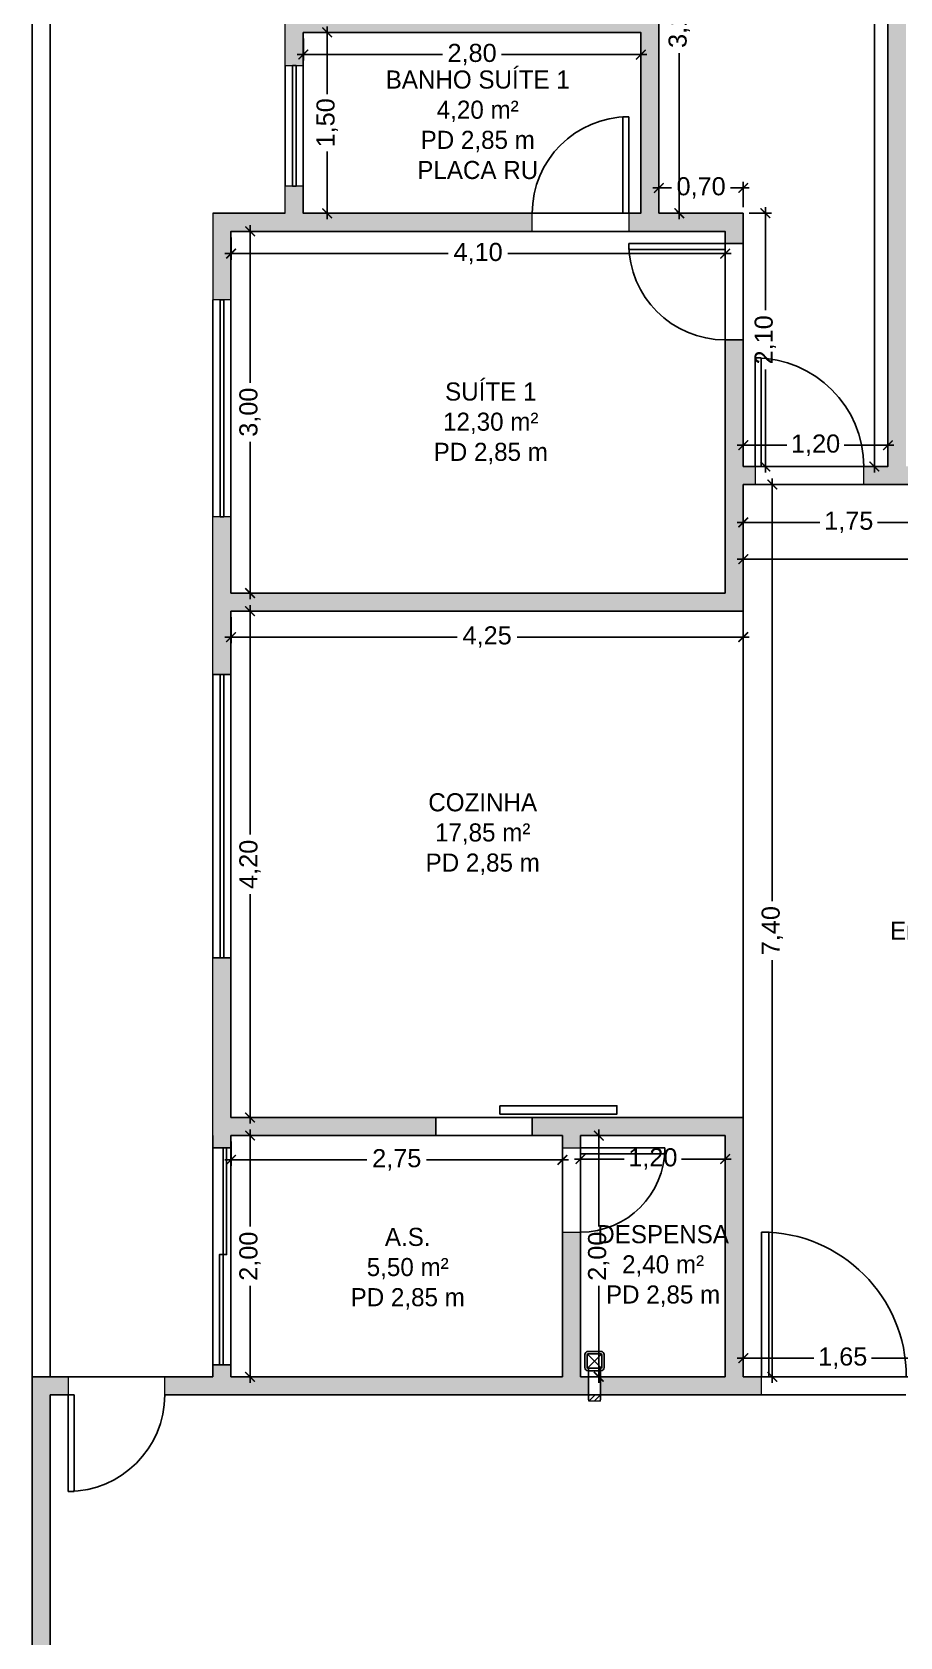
# Model space of a CAD drawing. Header units: metres. Extents: x 2690 to 3939, y 743 to 1123.
# Drawn here: x 3864.04 to 3871.24, y 778.13 to 791.44 of the extents above; entities that cross this region are included whole.
import ezdxf

# ---------------------------------------------------------------- set-up
doc = ezdxf.new("R2010")
doc.units = ezdxf.units.M
doc.set_wipeout_variables(frame=1)
doc.header["$PDMODE"] = 35
doc.linetypes.add('CYPELINEA', pattern=[0])
doc.linetypes.add('HIDDEN', pattern=[0.375, 0.25, -0.125])
for name, color, linetype in [('001', 1, 'Continuous'), ('01', 1, 'Continuous'), ('02', 2, 'Continuous'), ('02-BALDR-VIGA-EIXO-LOCAÇÃO', 1, 'Continuous'), ('03', 3, 'Continuous'), ('04', 4, 'Continuous'), ('1MOBILIÁRIOS', 1, 'Continuous'), ('_a const_hum', 253, 'Continuous'), ('_parede int', 4, 'Continuous'), ('A CONSTRUIR', 10, 'Continuous'), ('ARQ-MOB', 1, 'Continuous'), ('caixilho', 2, 'Continuous'), ('TEXTOS', 3, 'CYPELINEA')]:
    doc.layers.add(name, color=color, linetype=linetype)
doc.layers.add('ALVENARIA', color=4, linetype='Continuous', lineweight=18)
doc.styles.add('ARIAL', font='arial.ttf')
doc.styles.add('ESCALA 1-100', font='GOTHIC.TTF', dxfattribs={"height": 0.15})
doc.dimstyles.new('SALVADOR 1-100 LC', dxfattribs={"dimtxt": 0.15, "dimasz": 0.08, "dimexe": 0.05, "dimexo": 0.05, "dimgap": 0.05, "dimtad": 0, "dimzin": 0, "dimtxsty": 'ARIAL', "dimblk": 'ARCHTICK', "dimcen": 0, "dimdle": 0.05, "dimclrd": 252, "dimclre": 252, "dimclrt": 2, "dimadec": 0, "dimazin": 0, "dimtfac": 1, "dimtofl": 0, "dimtmove": 0, "dimatfit": 3, "dimldrblk": 'OPEN30', "dimfxl": 0, "dimtolj": 1, "dimtzin": 0, "dimlwd": 25, "dimlwe": 25, "dimarcsym": 0})

# ---------------------------------------------------------------- blocks, each defined once
blk = doc.blocks.new('*U7')
at = {"layer": '02'}
for p, q in [((0, 0), (0, 0.9)), ((0, 0.9), (0.05, 0.9)), ((0.05, 0.9), (0.05, 0)), ((0.05, 0), (0, 0))]:
    blk.add_line(p, q, dxfattribs=at)
at = {"layer": '02', "ltscale": 0.05}
blk.add_arc((0, 0), 0.9, 0, 90, dxfattribs=at)
blk = doc.blocks.new('*U4')
at = {"layer": '02'}
for p, q in [((-0.05, 0.8), (-0.05, 0)), ((0, 0.8), (-0.05, 0.8)), ((0, 0), (0, 0.8)), ((-0.05, 0), (0, 0))]:
    blk.add_line(p, q, dxfattribs=at)
at = {"layer": '02', "ltscale": 0.05}
blk.add_arc((0, 0), 0.8, 90, 180, dxfattribs=at)
blk = doc.blocks.new('*U6')
at = {"layer": '02'}
for p, q in [((0, 0), (0, 1)), ((0, 1), (0.05, 1)), ((0.05, 1), (0.05, 0)), ((0.05, 0), (0, 0))]:
    blk.add_line(p, q, dxfattribs=at)
at = {"layer": '02', "ltscale": 0.05}
blk.add_arc((0, 0), 1, 0, 90, dxfattribs=at)
blk = doc.blocks.new('*U5')
at = {"layer": '02'}
for p, q in [((0, 0), (0, 0.8)), ((0, 0.8), (0.05, 0.8)), ((0.05, 0.8), (0.05, 0)), ((0.05, 0), (0, 0))]:
    blk.add_line(p, q, dxfattribs=at)
at = {"layer": '02', "ltscale": 0.05}
blk.add_arc((0, 0), 0.8, 0, 90, dxfattribs=at)
blk = doc.blocks.new('*U8')
at = {"layer": '02'}
for p, q in [((0, 0), (0, 0.7)), ((0, 0.7), (0.05, 0.7)), ((0.05, 0.7), (0.05, 0)), ((0.05, 0), (0, 0))]:
    blk.add_line(p, q, dxfattribs=at)
at = {"layer": '02', "ltscale": 0.05}
blk.add_arc((0, 0), 0.7, 0, 90, dxfattribs=at)
blk = doc.blocks.new('_ArchTick')
at = {"color": 0, "linetype": 'ByBlock', "const_width": 0.15}
blk.add_lwpolyline([(-0.5, -0.5), (0.5, 0.5)], dxfattribs=at)
blk = doc.blocks.new('*D643')
at = {"layer": '001', "color": 252, "linetype": 'Continuous', "lineweight": 25, "transparency": 16777216}
for p, q in [((3869.941, 787.636), (3869.941, 787.322)), ((3871.691, 787.636), (3871.691, 787.322)), ((3869.891, 787.372), (3870.577, 787.372)), ((3871.741, 787.372), (3871.054, 787.372))]:
    blk.add_line(p, q, dxfattribs=at)
at = {"layer": 'DEFPOINTS', "color": 0, "transparency": 16777216}
for p in [(3869.941, 787.686), (3871.691, 787.686), (3871.691, 787.372)]:
    blk.add_point(p, dxfattribs=at)
at = {"layer": '001', "color": 252, "lineweight": 25, "transparency": 16777216, "xscale": 0.08, "yscale": 0.08, "zscale": 0.08, "rotation": 180}
blk.add_blockref('_ArchTick', (3869.941, 787.372), dxfattribs=at)
at = {"layer": '001', "color": 252, "lineweight": 25, "transparency": 16777216, "xscale": 0.08, "yscale": 0.08, "zscale": 0.08}
blk.add_blockref('_ArchTick', (3871.691, 787.372), dxfattribs=at)
at = {"layer": '001', "color": 2, "transparency": 16777216, "insert": (3870.816, 787.372), "char_height": 0.15, "attachment_point": 5, "style": 'ARIAL'}
blk.add_mtext('\\A1;1,75', dxfattribs=at)
blk = doc.blocks.new('_Open30')
at = {"color": 0, "linetype": 'ByBlock', "lineweight": -2}
for p, q in [((-1, 0.27), (0, 0)), ((0, 0), (-1, -0.27)), ((0, 0), (-1, 0))]:
    blk.add_line(p, q, dxfattribs=at)
blk = doc.blocks.new('*D644')
at = {"layer": '001', "color": 252, "linetype": 'Continuous', "lineweight": 25, "transparency": 16777216}
for p, q in [((3869.941, 787.636), (3869.941, 787.017)), ((3875.191, 787.636), (3875.191, 787.017)), ((3869.891, 787.067), (3872.32, 787.067)), ((3875.241, 787.067), (3872.811, 787.067))]:
    blk.add_line(p, q, dxfattribs=at)
at = {"layer": 'DEFPOINTS', "color": 0, "transparency": 16777216}
for p in [(3869.941, 787.686), (3875.191, 787.686), (3875.191, 787.067)]:
    blk.add_point(p, dxfattribs=at)
at = {"layer": '001', "color": 252, "lineweight": 25, "transparency": 16777216, "xscale": 0.08, "yscale": 0.08, "zscale": 0.08, "rotation": 180}
blk.add_blockref('_ArchTick', (3869.941, 787.067), dxfattribs=at)
at = {"layer": '001', "color": 252, "lineweight": 25, "transparency": 16777216, "xscale": 0.08, "yscale": 0.08, "zscale": 0.08}
blk.add_blockref('_ArchTick', (3875.191, 787.067), dxfattribs=at)
at = {"layer": '001', "color": 2, "transparency": 16777216, "insert": (3872.566, 787.067), "char_height": 0.15, "attachment_point": 5, "style": 'ARIAL'}
blk.add_mtext('\\A1;5,25', dxfattribs=at)
blk = doc.blocks.new('*D645')
at = {"layer": '001', "color": 252, "linetype": 'Continuous', "lineweight": 25, "transparency": 16777216}
for p, q in [((3870.182, 787.736), (3870.182, 784.23)), ((3869.991, 787.686), (3870.232, 787.686)), ((3870.182, 780.236), (3870.182, 783.742)), ((3869.991, 780.286), (3870.232, 780.286))]:
    blk.add_line(p, q, dxfattribs=at)
at = {"layer": 'DEFPOINTS', "color": 0, "transparency": 16777216}
for p in [(3869.941, 787.686), (3869.941, 780.286), (3870.182, 780.286)]:
    blk.add_point(p, dxfattribs=at)
at = {"layer": '001', "color": 252, "lineweight": 25, "transparency": 16777216, "xscale": 0.08, "yscale": 0.08, "zscale": 0.08}
for p, rotation in [((3870.182, 787.686), 90), ((3870.182, 780.286), 270)]:
    blk.add_blockref('_ArchTick', p, dxfattribs=dict(at, rotation=rotation))
at = {"layer": '001', "color": 2, "transparency": 16777216, "insert": (3870.182, 783.986), "char_height": 0.15, "attachment_point": 5, "rotation": 90, "style": 'ARIAL'}
blk.add_mtext('\\A1;7,40', dxfattribs=at)
blk = doc.blocks.new('*D646')
at = {"layer": '001', "color": 252, "linetype": 'Continuous', "lineweight": 25, "transparency": 16777216}
for p, q in [((3869.891, 780.44), (3870.527, 780.44)), ((3869.941, 780.336), (3869.941, 780.49)), ((3871.641, 780.44), (3871.004, 780.44)), ((3871.591, 780.336), (3871.591, 780.49))]:
    blk.add_line(p, q, dxfattribs=at)
at = {"layer": 'DEFPOINTS', "color": 0, "transparency": 16777216}
for p in [(3871.591, 780.44), (3869.941, 780.286), (3871.591, 780.286)]:
    blk.add_point(p, dxfattribs=at)
at = {"layer": '001', "color": 252, "lineweight": 25, "transparency": 16777216, "xscale": 0.08, "yscale": 0.08, "zscale": 0.08, "rotation": 180}
blk.add_blockref('_ArchTick', (3869.941, 780.44), dxfattribs=at)
at = {"layer": '001', "color": 252, "lineweight": 25, "transparency": 16777216, "xscale": 0.08, "yscale": 0.08, "zscale": 0.08}
blk.add_blockref('_ArchTick', (3871.591, 780.44), dxfattribs=at)
at = {"layer": '001', "color": 2, "transparency": 16777216, "insert": (3870.766, 780.44), "char_height": 0.15, "attachment_point": 5, "style": 'ARIAL'}
blk.add_mtext('\\A1;1,65', dxfattribs=at)
blk = doc.blocks.new('*D649')
at = {"layer": '001', "color": 252, "linetype": 'Continuous', "lineweight": 25, "transparency": 16777216}
for p, q in [((3868.641, 782.286), (3868.792, 782.286)), ((3868.742, 782.336), (3868.742, 781.532)), ((3868.742, 780.236), (3868.742, 781.04)), ((3868.641, 780.286), (3868.792, 780.286))]:
    blk.add_line(p, q, dxfattribs=at)
at = {"layer": 'DEFPOINTS', "color": 0, "transparency": 16777216}
for p in [(3868.591, 782.286), (3868.742, 782.286), (3868.591, 780.286)]:
    blk.add_point(p, dxfattribs=at)
at = {"layer": '001', "color": 252, "lineweight": 25, "transparency": 16777216, "xscale": 0.08, "yscale": 0.08, "zscale": 0.08}
for p, rotation in [((3868.742, 782.286), 90), ((3868.742, 780.286), 270)]:
    blk.add_blockref('_ArchTick', p, dxfattribs=dict(at, rotation=rotation))
at = {"layer": '001', "color": 2, "transparency": 16777216, "insert": (3868.742, 781.286), "char_height": 0.15, "attachment_point": 5, "rotation": 90, "style": 'ARIAL'}
blk.add_mtext('\\A1;2,00', dxfattribs=at)
blk = doc.blocks.new('*D650')
at = {"layer": '001', "color": 252, "linetype": 'Continuous', "lineweight": 25, "transparency": 16777216}
for p, q in [((3868.591, 782.236), (3868.591, 782.042)), ((3869.791, 782.236), (3869.791, 782.042)), ((3868.541, 782.092), (3868.953, 782.092)), ((3869.841, 782.092), (3869.428, 782.092))]:
    blk.add_line(p, q, dxfattribs=at)
at = {"layer": 'DEFPOINTS', "color": 0, "transparency": 16777216}
for p in [(3868.591, 782.286), (3869.791, 782.286), (3869.791, 782.092)]:
    blk.add_point(p, dxfattribs=at)
at = {"layer": '001', "color": 252, "lineweight": 25, "transparency": 16777216, "xscale": 0.08, "yscale": 0.08, "zscale": 0.08, "rotation": 180}
blk.add_blockref('_ArchTick', (3868.591, 782.092), dxfattribs=at)
at = {"layer": '001', "color": 252, "lineweight": 25, "transparency": 16777216, "xscale": 0.08, "yscale": 0.08, "zscale": 0.08}
blk.add_blockref('_ArchTick', (3869.791, 782.092), dxfattribs=at)
at = {"layer": '001', "color": 2, "transparency": 16777216, "insert": (3869.191, 782.092), "char_height": 0.15, "attachment_point": 5, "style": 'ARIAL'}
blk.add_mtext('\\A1;1,20', dxfattribs=at)
blk = doc.blocks.new('*D651')
at = {"layer": '001', "color": 252, "linetype": 'Continuous', "lineweight": 25, "transparency": 16777216}
for p, q in [((3865.741, 782.286), (3865.899, 782.286)), ((3865.849, 782.336), (3865.849, 781.532)), ((3865.849, 780.236), (3865.849, 781.04)), ((3865.741, 780.286), (3865.899, 780.286))]:
    blk.add_line(p, q, dxfattribs=at)
at = {"layer": 'DEFPOINTS', "color": 0, "transparency": 16777216}
for p in [(3865.691, 782.286), (3865.849, 782.286), (3865.691, 780.286)]:
    blk.add_point(p, dxfattribs=at)
at = {"layer": '001', "color": 252, "lineweight": 25, "transparency": 16777216, "xscale": 0.08, "yscale": 0.08, "zscale": 0.08}
for p, rotation in [((3865.849, 782.286), 90), ((3865.849, 780.286), 270)]:
    blk.add_blockref('_ArchTick', p, dxfattribs=dict(at, rotation=rotation))
at = {"layer": '001', "color": 2, "transparency": 16777216, "insert": (3865.849, 781.286), "char_height": 0.15, "attachment_point": 5, "rotation": 90, "style": 'ARIAL'}
blk.add_mtext('\\A1;2,00', dxfattribs=at)
blk = doc.blocks.new('*D652')
at = {"layer": '001', "color": 252, "linetype": 'Continuous', "lineweight": 25, "transparency": 16777216}
for p, q in [((3865.691, 782.236), (3865.691, 782.035)), ((3868.441, 782.236), (3868.441, 782.035)), ((3865.641, 782.085), (3866.819, 782.085)), ((3868.491, 782.085), (3867.312, 782.085))]:
    blk.add_line(p, q, dxfattribs=at)
at = {"layer": 'DEFPOINTS', "color": 0, "transparency": 16777216}
for p in [(3865.691, 782.286), (3868.441, 782.286), (3868.441, 782.085)]:
    blk.add_point(p, dxfattribs=at)
at = {"layer": '001', "color": 252, "lineweight": 25, "transparency": 16777216, "xscale": 0.08, "yscale": 0.08, "zscale": 0.08, "rotation": 180}
blk.add_blockref('_ArchTick', (3865.691, 782.085), dxfattribs=at)
at = {"layer": '001', "color": 252, "lineweight": 25, "transparency": 16777216, "xscale": 0.08, "yscale": 0.08, "zscale": 0.08}
blk.add_blockref('_ArchTick', (3868.441, 782.085), dxfattribs=at)
at = {"layer": '001', "color": 2, "transparency": 16777216, "insert": (3867.066, 782.085), "char_height": 0.15, "attachment_point": 5, "style": 'ARIAL'}
blk.add_mtext('\\A1;2,75', dxfattribs=at)
blk = doc.blocks.new('*D653')
at = {"layer": '001', "color": 252, "linetype": 'Continuous', "lineweight": 25, "transparency": 16777216}
for p, q in [((3865.741, 786.636), (3865.899, 786.636)), ((3865.849, 786.686), (3865.849, 784.783)), ((3865.849, 782.386), (3865.849, 784.288)), ((3865.741, 782.436), (3865.899, 782.436))]:
    blk.add_line(p, q, dxfattribs=at)
at = {"layer": 'DEFPOINTS', "color": 0, "transparency": 16777216}
for p in [(3865.691, 786.636), (3865.849, 786.636), (3865.691, 782.436)]:
    blk.add_point(p, dxfattribs=at)
at = {"layer": '001', "color": 252, "lineweight": 25, "transparency": 16777216, "xscale": 0.08, "yscale": 0.08, "zscale": 0.08}
for p, rotation in [((3865.849, 786.636), 90), ((3865.849, 782.436), 270)]:
    blk.add_blockref('_ArchTick', p, dxfattribs=dict(at, rotation=rotation))
at = {"layer": '001', "color": 2, "transparency": 16777216, "insert": (3865.849, 784.536), "char_height": 0.15, "attachment_point": 5, "rotation": 90, "style": 'ARIAL'}
blk.add_mtext('\\A1;4,20', dxfattribs=at)
blk = doc.blocks.new('*D654')
at = {"layer": '001', "color": 252, "linetype": 'Continuous', "lineweight": 25, "transparency": 16777216}
for p, q in [((3865.691, 786.586), (3865.691, 786.371)), ((3869.941, 786.586), (3869.941, 786.371)), ((3865.641, 786.421), (3867.567, 786.421)), ((3869.991, 786.421), (3868.064, 786.421))]:
    blk.add_line(p, q, dxfattribs=at)
at = {"layer": 'DEFPOINTS', "color": 0, "transparency": 16777216}
for p in [(3865.691, 786.636), (3869.941, 786.636), (3869.941, 786.421)]:
    blk.add_point(p, dxfattribs=at)
at = {"layer": '001', "color": 252, "lineweight": 25, "transparency": 16777216, "xscale": 0.08, "yscale": 0.08, "zscale": 0.08, "rotation": 180}
blk.add_blockref('_ArchTick', (3865.691, 786.421), dxfattribs=at)
at = {"layer": '001', "color": 252, "lineweight": 25, "transparency": 16777216, "xscale": 0.08, "yscale": 0.08, "zscale": 0.08}
blk.add_blockref('_ArchTick', (3869.941, 786.421), dxfattribs=at)
at = {"layer": '001', "color": 2, "transparency": 16777216, "insert": (3867.816, 786.421), "char_height": 0.15, "attachment_point": 5, "style": 'ARIAL'}
blk.add_mtext('\\A1;4,25', dxfattribs=at)
blk = doc.blocks.new('*D655')
at = {"layer": '001', "color": 252, "linetype": 'Continuous', "lineweight": 25, "transparency": 16777216}
for p, q in [((3865.849, 789.836), (3865.849, 788.53)), ((3865.741, 789.786), (3865.899, 789.786)), ((3865.849, 786.736), (3865.849, 788.041)), ((3865.741, 786.786), (3865.899, 786.786))]:
    blk.add_line(p, q, dxfattribs=at)
at = {"layer": 'DEFPOINTS', "color": 0, "transparency": 16777216}
for p in [(3865.691, 789.786), (3865.849, 789.786), (3865.691, 786.786)]:
    blk.add_point(p, dxfattribs=at)
at = {"layer": '001', "color": 252, "lineweight": 25, "transparency": 16777216, "xscale": 0.08, "yscale": 0.08, "zscale": 0.08}
for p, rotation in [((3865.849, 789.786), 90), ((3865.849, 786.786), 270)]:
    blk.add_blockref('_ArchTick', p, dxfattribs=dict(at, rotation=rotation))
at = {"layer": '001', "color": 2, "transparency": 16777216, "insert": (3865.849, 788.286), "char_height": 0.15, "attachment_point": 5, "rotation": 90, "style": 'ARIAL'}
blk.add_mtext('\\A1;3,00', dxfattribs=at)
blk = doc.blocks.new('*D656')
at = {"layer": '001', "color": 252, "linetype": 'Continuous', "lineweight": 25, "transparency": 16777216}
for p, q in [((3865.691, 789.736), (3865.691, 789.551)), ((3869.791, 789.736), (3869.791, 789.551)), ((3865.641, 789.601), (3867.493, 789.601)), ((3869.841, 789.601), (3867.988, 789.601))]:
    blk.add_line(p, q, dxfattribs=at)
at = {"layer": 'DEFPOINTS', "color": 0, "transparency": 16777216}
for p in [(3865.691, 789.786), (3869.791, 789.786), (3869.791, 789.601)]:
    blk.add_point(p, dxfattribs=at)
at = {"layer": '001', "color": 252, "lineweight": 25, "transparency": 16777216, "xscale": 0.08, "yscale": 0.08, "zscale": 0.08, "rotation": 180}
blk.add_blockref('_ArchTick', (3865.691, 789.601), dxfattribs=at)
at = {"layer": '001', "color": 252, "lineweight": 25, "transparency": 16777216, "xscale": 0.08, "yscale": 0.08, "zscale": 0.08}
blk.add_blockref('_ArchTick', (3869.791, 789.601), dxfattribs=at)
at = {"layer": '001', "color": 2, "transparency": 16777216, "insert": (3867.741, 789.601), "char_height": 0.15, "attachment_point": 5, "style": 'ARIAL'}
blk.add_mtext('\\A1;4,10', dxfattribs=at)
blk = doc.blocks.new('*D657')
at = {"layer": '001', "color": 252, "linetype": 'Continuous', "lineweight": 25, "transparency": 16777216}
for p, q in [((3866.341, 791.436), (3866.539, 791.436)), ((3866.489, 791.486), (3866.489, 790.923)), ((3866.489, 789.886), (3866.489, 790.448)), ((3866.341, 789.936), (3866.539, 789.936))]:
    blk.add_line(p, q, dxfattribs=at)
at = {"layer": 'DEFPOINTS', "color": 0, "transparency": 16777216}
for p in [(3866.291, 791.436), (3866.489, 791.436), (3866.291, 789.936)]:
    blk.add_point(p, dxfattribs=at)
at = {"layer": '001', "color": 252, "lineweight": 25, "transparency": 16777216, "xscale": 0.08, "yscale": 0.08, "zscale": 0.08}
for p, rotation in [((3866.489, 791.436), 90), ((3866.489, 789.936), 270)]:
    blk.add_blockref('_ArchTick', p, dxfattribs=dict(at, rotation=rotation))
at = {"layer": '001', "color": 2, "transparency": 16777216, "insert": (3866.489, 790.686), "char_height": 0.15, "attachment_point": 5, "rotation": 90, "style": 'ARIAL'}
blk.add_mtext('\\A1;1,50', dxfattribs=at)
blk = doc.blocks.new('*D658')
at = {"layer": '001', "color": 252, "linetype": 'Continuous', "lineweight": 25, "transparency": 16777216}
for p, q in [((3866.291, 791.386), (3866.291, 791.202)), ((3869.091, 791.386), (3869.091, 791.202)), ((3866.241, 791.252), (3867.445, 791.252)), ((3869.141, 791.252), (3867.936, 791.252))]:
    blk.add_line(p, q, dxfattribs=at)
at = {"layer": 'DEFPOINTS', "color": 0, "transparency": 16777216}
for p in [(3866.291, 791.436), (3869.091, 791.436), (3869.091, 791.252)]:
    blk.add_point(p, dxfattribs=at)
at = {"layer": '001', "color": 252, "lineweight": 25, "transparency": 16777216, "xscale": 0.08, "yscale": 0.08, "zscale": 0.08, "rotation": 180}
blk.add_blockref('_ArchTick', (3866.291, 791.252), dxfattribs=at)
at = {"layer": '001', "color": 252, "lineweight": 25, "transparency": 16777216, "xscale": 0.08, "yscale": 0.08, "zscale": 0.08}
blk.add_blockref('_ArchTick', (3869.091, 791.252), dxfattribs=at)
at = {"layer": '001', "color": 2, "transparency": 16777216, "insert": (3867.691, 791.252), "char_height": 0.15, "attachment_point": 5, "style": 'ARIAL'}
blk.add_mtext('\\A1;2,80', dxfattribs=at)
blk = doc.blocks.new('*D668')
at = {"layer": '001', "color": 252, "linetype": 'Continuous', "lineweight": 25, "transparency": 16777216}
for p, q in [((3869.291, 793.086), (3869.46, 793.086)), ((3869.41, 793.136), (3869.41, 791.756)), ((3869.41, 789.886), (3869.41, 791.265)), ((3869.291, 789.936), (3869.46, 789.936))]:
    blk.add_line(p, q, dxfattribs=at)
at = {"layer": 'DEFPOINTS', "color": 0, "transparency": 16777216}
for p in [(3869.241, 793.086), (3869.41, 793.086), (3869.241, 789.936)]:
    blk.add_point(p, dxfattribs=at)
at = {"layer": '001', "color": 252, "lineweight": 25, "transparency": 16777216, "xscale": 0.08, "yscale": 0.08, "zscale": 0.08}
for p, rotation in [((3869.41, 793.086), 90), ((3869.41, 789.936), 270)]:
    blk.add_blockref('_ArchTick', p, dxfattribs=dict(at, rotation=rotation))
at = {"layer": '001', "color": 2, "transparency": 16777216, "insert": (3869.41, 791.511), "char_height": 0.15, "attachment_point": 5, "rotation": 90, "style": 'ARIAL'}
blk.add_mtext('\\A1;3,15', dxfattribs=at)
blk = doc.blocks.new('*D669')
at = {"layer": '001', "color": 252, "linetype": 'Continuous', "lineweight": 25, "transparency": 16777216}
for p, q in [((3869.191, 790.146), (3869.346, 790.146)), ((3869.241, 789.986), (3869.241, 790.196)), ((3869.991, 790.146), (3869.835, 790.146)), ((3869.941, 789.986), (3869.941, 790.196))]:
    blk.add_line(p, q, dxfattribs=at)
at = {"layer": 'DEFPOINTS', "color": 0, "transparency": 16777216}
for p in [(3869.941, 790.146), (3869.241, 789.936), (3869.941, 789.936)]:
    blk.add_point(p, dxfattribs=at)
at = {"layer": '001', "color": 252, "lineweight": 25, "transparency": 16777216, "xscale": 0.08, "yscale": 0.08, "zscale": 0.08, "rotation": 180}
blk.add_blockref('_ArchTick', (3869.241, 790.146), dxfattribs=at)
at = {"layer": '001', "color": 252, "lineweight": 25, "transparency": 16777216, "xscale": 0.08, "yscale": 0.08, "zscale": 0.08}
blk.add_blockref('_ArchTick', (3869.941, 790.146), dxfattribs=at)
at = {"layer": '001', "color": 2, "transparency": 16777216, "insert": (3869.591, 790.146), "char_height": 0.15, "attachment_point": 5, "style": 'ARIAL'}
blk.add_mtext('\\A1;0,70', dxfattribs=at)
blk = doc.blocks.new('*D670')
at = {"layer": '001', "color": 252, "linetype": 'Continuous', "lineweight": 25, "transparency": 16777216}
for p, q in [((3870.124, 789.986), (3870.124, 789.132)), ((3869.991, 789.936), (3870.174, 789.936)), ((3870.124, 787.786), (3870.124, 788.64)), ((3869.991, 787.836), (3870.174, 787.836))]:
    blk.add_line(p, q, dxfattribs=at)
at = {"layer": 'DEFPOINTS', "color": 0, "transparency": 16777216}
for p in [(3869.941, 789.936), (3869.941, 787.836), (3870.124, 787.836)]:
    blk.add_point(p, dxfattribs=at)
at = {"layer": '001', "color": 252, "lineweight": 25, "transparency": 16777216, "xscale": 0.08, "yscale": 0.08, "zscale": 0.08}
for p, rotation in [((3870.124, 789.936), 90), ((3870.124, 787.836), 270)]:
    blk.add_blockref('_ArchTick', p, dxfattribs=dict(at, rotation=rotation))
at = {"layer": '001', "color": 2, "transparency": 16777216, "insert": (3870.124, 788.886), "char_height": 0.15, "attachment_point": 5, "rotation": 90, "style": 'ARIAL'}
blk.add_mtext('\\A1;2,10', dxfattribs=at)
blk = doc.blocks.new('*D671')
at = {"layer": '001', "color": 252, "linetype": 'Continuous', "lineweight": 25, "transparency": 16777216}
for p, q in [((3869.891, 788.012), (3870.303, 788.012)), ((3869.941, 787.886), (3869.941, 788.062)), ((3871.191, 788.012), (3870.778, 788.012)), ((3871.141, 787.886), (3871.141, 788.062))]:
    blk.add_line(p, q, dxfattribs=at)
at = {"layer": 'DEFPOINTS', "color": 0, "transparency": 16777216}
for p in [(3871.141, 788.012), (3869.941, 787.836), (3871.141, 787.836)]:
    blk.add_point(p, dxfattribs=at)
at = {"layer": '001', "color": 252, "lineweight": 25, "transparency": 16777216, "xscale": 0.08, "yscale": 0.08, "zscale": 0.08, "rotation": 180}
blk.add_blockref('_ArchTick', (3869.941, 788.012), dxfattribs=at)
at = {"layer": '001', "color": 252, "lineweight": 25, "transparency": 16777216, "xscale": 0.08, "yscale": 0.08, "zscale": 0.08}
blk.add_blockref('_ArchTick', (3871.141, 788.012), dxfattribs=at)
at = {"layer": '001', "color": 2, "transparency": 16777216, "insert": (3870.541, 788.012), "char_height": 0.15, "attachment_point": 5, "style": 'ARIAL'}
blk.add_mtext('\\A1;1,20', dxfattribs=at)
blk = doc.blocks.new('*D663')
at = {"layer": '001', "color": 252, "linetype": 'Continuous', "lineweight": 25, "transparency": 16777216}
for p, q in [((3871.091, 796.236), (3870.979, 796.236)), ((3871.029, 796.286), (3871.029, 792.28)), ((3871.029, 787.786), (3871.029, 791.791)), ((3871.091, 787.836), (3870.979, 787.836))]:
    blk.add_line(p, q, dxfattribs=at)
at = {"layer": 'DEFPOINTS', "color": 0, "transparency": 16777216}
for p in [(3871.029, 796.236), (3871.141, 796.236), (3871.141, 787.836)]:
    blk.add_point(p, dxfattribs=at)
at = {"layer": '001', "color": 252, "lineweight": 25, "transparency": 16777216, "xscale": 0.08, "yscale": 0.08, "zscale": 0.08}
for p, rotation in [((3871.029, 796.236), 90), ((3871.029, 787.836), 270)]:
    blk.add_blockref('_ArchTick', p, dxfattribs=dict(at, rotation=rotation))
at = {"layer": '001', "color": 2, "transparency": 16777216, "insert": (3871.029, 792.036), "char_height": 0.15, "attachment_point": 5, "rotation": 90, "style": 'ARIAL'}
blk.add_mtext('\\A1;8,40', dxfattribs=at)

msp = doc.modelspace()

# ---------------------------------------------------------------- hatches: boundary and pattern name
at = {"layer": '03'}
h = msp.add_hatch(dxfattribs=at)
h.set_pattern_fill('ANSI31', color=256, scale=0.01)
h.set_pattern_definition([(45, (210, 0), (-0.0224506403, 0.0224506403), [])])
h.paths.add_polyline_path([(3868.7562, 780.1357), (3868.6562, 780.1357), (3868.6562, 780.0857), (3868.7562, 780.0857)])
at = {"layer": 'A CONSTRUIR'}
h = msp.add_hatch(color=256, dxfattribs=at)
h.dxf.hatch_style = 1
h.paths.add_polyline_path([(3874.7406, 794.1857), (3874.5906, 794.1857), (3874.5906, 794.0357), (3871.2906, 794.0357), (3871.2906, 794.1357), (3871.1406, 794.1357), (3871.1406, 787.8357), (3870.9406, 787.8357), (3870.9406, 787.6857), (3871.9906, 787.6857), (3871.9906, 787.8357), (3871.2906, 787.8357), (3871.2906, 792.3357), (3874.7406, 792.3357), (3874.7406, 792.5857), (3874.5906, 792.5857), (3874.5906, 792.4857), (3871.2906, 792.4857), (3871.2906, 793.8857), (3874.5906, 793.8857), (3874.5906, 793.8357), (3874.7406, 793.8357), (3874.7406, 793.9857)])
h = msp.add_hatch(color=256, dxfattribs=at)
h.dxf.hatch_style = 1
h.paths.add_polyline_path([(3869.9406, 793.3357), (3869.7906, 793.3357), (3869.7906, 793.2357), (3868.9906, 793.2357), (3868.9906, 793.0857), (3869.0906, 793.0857), (3869.0906, 791.5857), (3866.2906, 791.5857), (3866.2906, 791.8107), (3866.1406, 791.8107), (3866.1406, 791.1607), (3866.2906, 791.1607), (3866.2906, 791.4357), (3869.0906, 791.4357), (3869.0906, 789.9357), (3868.9906, 789.9357), (3868.9906, 789.7857), (3869.7906, 789.7857), (3869.7906, 789.6857), (3869.9406, 789.6857), (3869.9406, 789.9357), (3869.2406, 789.9357), (3869.2406, 793.0857), (3869.9406, 793.0857)])
h = msp.add_hatch(color=256, dxfattribs=at)
h.dxf.hatch_style = 1
h.paths.add_polyline_path([(3868.1906, 789.9357), (3866.2906, 789.9357), (3866.2906, 790.1607), (3866.1406, 790.1607), (3866.1406, 789.9357), (3865.5406, 789.9357), (3865.5406, 789.217), (3865.6906, 789.217), (3865.6906, 789.7857), (3868.1906, 789.7857)])
h = msp.add_hatch(color=256, dxfattribs=at)
h.dxf.hatch_style = 1
h.paths.add_polyline_path([(3869.9406, 787.6857), (3870.0406, 787.6857), (3870.0406, 787.8357), (3869.9406, 787.8357), (3869.9406, 788.8857), (3869.7906, 788.8857), (3869.7906, 786.7857), (3865.6906, 786.7857), (3865.6906, 787.417), (3865.5406, 787.417), (3865.5406, 786.1107), (3865.6906, 786.1107), (3865.6906, 786.6357), (3869.9406, 786.6357)])
h = msp.add_hatch(color=256, dxfattribs=at)
h.dxf.hatch_style = 1
h.paths.add_polyline_path([(3867.3906, 782.4357), (3865.6906, 782.4357), (3865.6906, 783.7607), (3865.5406, 783.7607), (3865.5406, 782.2857), (3865.5406, 782.1857), (3865.6906, 782.1857), (3865.6906, 782.2857), (3867.3906, 782.2857)])
h = msp.add_hatch(color=256, dxfattribs=at)
h.dxf.hatch_style = 1
h.paths.add_polyline_path([(3869.9406, 782.4357), (3868.1906, 782.4357), (3868.1906, 782.2857), (3868.4406, 782.2857), (3868.4406, 782.1857), (3868.5906, 782.1857), (3868.5906, 782.2857), (3869.7906, 782.2857), (3869.7906, 780.2857), (3869.6656, 780.2857), (3868.7562, 780.2857), (3868.7562, 780.1357), (3869.6656, 780.1357), (3869.9406, 780.1357), (3870.0906, 780.1357), (3870.0906, 780.2857), (3869.9406, 780.2857)])
h = msp.add_hatch(color=256, dxfattribs=at)
h.dxf.hatch_style = 1
h.paths.add_polyline_path([(3868.5906, 781.4857), (3868.4406, 781.4857), (3868.4406, 780.2857), (3865.6906, 780.2857), (3865.6906, 780.3857), (3865.5406, 780.3857), (3865.5406, 780.2857), (3865.1406, 780.2857), (3865.1406, 780.1357), (3868.6562, 780.1357), (3868.6562, 780.2857), (3868.5906, 780.2857)])
h = msp.add_hatch(color=256, dxfattribs=at)
h.dxf.hatch_style = 1
h.paths.add_polyline_path([(3864.1906, 780.1357), (3864.3406, 780.1357), (3864.3406, 780.2857), (3864.0406, 780.2857), (3864.0406, 775.0357), (3864.1906, 775.0357)])

# ---------------------------------------------------------------- linework, layer by layer
at = {"layer": '001'}
for points in [[(3869.9406, 789.9357), (3869.9406, 787.8357), (3871.1406, 787.8357), (3871.1406, 796.2357), (3869.9406, 796.2357)], [(3869.9406, 780.2857), (3871.5906, 780.2857), (3871.5906, 779.6857), (3875.0406, 779.6857), (3875.0406, 787.5357), (3871.6906, 787.5357), (3871.6906, 787.6857), (3869.9406, 787.6857), (3869.9406, 780.2857)]]:
    msp.add_lwpolyline(points, dxfattribs=at)
for points in [[(3865.6906, 786.7857), (3869.7906, 786.7857), (3869.7906, 789.7857), (3865.6906, 789.7857)], [(3865.6906, 782.4357), (3869.9406, 782.4357), (3869.9406, 786.6357), (3865.6906, 786.6357)], [(3865.6906, 782.2857), (3868.4406, 782.2857), (3868.4406, 780.2857), (3865.6906, 780.2857)], [(3868.5906, 780.2857), (3869.7906, 780.2857), (3869.7906, 782.2857), (3868.5906, 782.2857)]]:
    msp.add_lwpolyline(points, close=True, dxfattribs=at)
at = {"layer": '01'}
for p, q in [((3866.1406, 790.1607), (3866.1406, 791.1607)), ((3866.2906, 791.1607), (3866.2906, 790.1607))]:
    msp.add_line(p, q, dxfattribs=at)
msp.add_lwpolyline([(3869.7906, 788.8857), (3869.7906, 789.6857), (3869.9406, 789.6857), (3869.9406, 788.8857)], close=True, dxfattribs=at)
at = {"layer": '02'}
msp.add_lwpolyline([(3886.7606, 800.0357), (3864.0406, 800.0357), (3864.0406, 770.0357), (3866.9006, 770.0357, 0.2126278), (3875.2629, 775.297)], format="xyb", close=True, dxfattribs=at)
at = {"layer": '02', "ltscale": 0.05, "flags": 128}
msp.add_lwpolyline([(3865.6006, 787.417), (3865.6006, 789.217), (3865.6306, 789.217), (3865.6306, 787.417)], close=True, dxfattribs=at)
at = {"layer": '02', "color": 2}
msp.add_lwpolyline([(3867.9218, 782.534), (3868.8929, 782.534), (3868.8929, 782.465), (3867.9218, 782.465)], close=True, dxfattribs=at)
at = {"layer": '02-BALDR-VIGA-EIXO-LOCAÇÃO'}
for p, q in [((3865.5406, 782.1857), (3865.5406, 780.3857)), ((3865.6906, 782.1857), (3865.6906, 780.3857)), ((3865.1406, 780.2857), (3864.3406, 780.2857))]:
    msp.add_line(p, q, dxfattribs=at)
at = {"layer": '03'}
for p, q in [((3864.0406, 796.2357), (3864.0406, 780.2857)), ((3864.1906, 780.2857), (3864.1906, 796.2357))]:
    msp.add_line(p, q, dxfattribs=at)
at = {"layer": '04'}
for p, q in [((3869.2406, 793.0857), (3869.2406, 789.9357)), ((3866.2906, 791.4357), (3866.2906, 791.4357)), ((3866.2906, 791.4357), (3869.0906, 791.4357)), ((3869.0906, 791.4357), (3869.0906, 789.9357)), ((3865.5406, 789.9357), (3866.1406, 789.9357)), ((3866.2906, 789.9357), (3868.1906, 789.9357)), ((3868.9406, 789.9357), (3869.0906, 789.9357)), ((3869.2406, 789.9357), (3869.9406, 789.9357)), ((3865.6906, 789.7857), (3868.1906, 789.7857)), ((3868.9906, 789.7857), (3869.7906, 789.7857)), ((3869.7906, 789.7857), (3869.7906, 789.6857)), ((3869.7906, 788.8857), (3869.7906, 786.7857)), ((3869.9406, 788.8857), (3869.9406, 787.8357)), ((3869.9406, 787.8357), (3870.0406, 787.8357)), ((3870.9406, 787.8357), (3871.1406, 787.8357)), ((3869.9406, 787.6857), (3869.9406, 786.6357)), ((3869.9406, 787.6857), (3870.0406, 787.6857)), ((3870.9406, 787.6857), (3871.9906, 787.6857)), ((3865.6906, 786.7857), (3865.6906, 787.417)), ((3865.5406, 786.8357), (3865.5406, 786.8357)), ((3865.6906, 786.7857), (3869.7906, 786.7857)), ((3865.6906, 786.6357), (3869.9406, 786.6357)), ((3865.6906, 786.1107), (3865.5406, 786.1107)), ((3865.6906, 783.7607), (3865.5406, 783.7607)), ((3865.6906, 782.4357), (3867.3906, 782.4357)), ((3867.3906, 782.4357), (3867.3906, 782.2857)), ((3868.1906, 782.4357), (3869.9406, 782.4357)), ((3868.1906, 782.4357), (3868.1906, 782.2857)), ((3869.9406, 782.4357), (3869.9406, 780.2857)), ((3865.6906, 782.2857), (3867.3906, 782.2857)), ((3868.1906, 782.2857), (3868.4406, 782.2857)), ((3868.4406, 782.2857), (3868.4406, 782.1857)), ((3868.5906, 782.2857), (3869.7906, 782.2857)), ((3868.5906, 782.2857), (3868.5906, 782.1857)), ((3869.7906, 782.2857), (3869.7906, 780.2857)), ((3868.4406, 781.4857), (3868.4406, 780.2857)), ((3868.5906, 781.4857), (3868.5906, 780.2857)), ((3868.6262, 780.363), (3868.6262, 780.4696)), ((3868.6462, 780.363), (3868.6462, 780.4696)), ((3868.6482, 780.4743), (3868.7643, 780.3583)), ((3868.6482, 780.3583), (3868.7643, 780.4743)), ((3868.6529, 780.4963), (3868.7595, 780.4963)), ((3868.6529, 780.4763), (3868.7595, 780.4763)), ((3868.7662, 780.4696), (3868.7662, 780.363)), ((3868.7862, 780.4696), (3868.7862, 780.363)), ((3864.0406, 778.2857), (3864.0406, 780.2857)), ((3864.0406, 775.0357), (3864.0406, 780.2857)), ((3864.0406, 780.2857), (3864.3406, 780.2857)), ((3865.1406, 780.2857), (3865.5406, 780.2857)), ((3865.6906, 780.2857), (3868.4406, 780.2857)), ((3868.5906, 780.2857), (3869.6656, 780.2857)), ((3868.7595, 780.3563), (3868.6529, 780.3563)), ((3868.7595, 780.3363), (3868.6529, 780.3363)), ((3869.6656, 780.2857), (3869.7906, 780.2857)), ((3869.9406, 780.2857), (3870.0906, 780.2857)), ((3864.1906, 780.1357), (3864.1906, 775.0357)), ((3864.1906, 780.1357), (3864.3406, 780.1357)), ((3865.1406, 780.1357), (3869.6656, 780.1357)), ((3869.6656, 780.1357), (3869.9406, 780.1357)), ((3869.9406, 780.1357), (3869.9406, 780.1357)), ((3869.9406, 780.1357), (3869.9406, 780.1357)), ((3869.9406, 780.1357), (3870.0906, 780.1357))]:
    msp.add_line(p, q, dxfattribs=at)
at = {"layer": '04', "linetype": 'Continuous'}
for p, q in [((3868.6562, 780.3563), (3868.6562, 780.0941)), ((3868.7562, 780.3563), (3868.7562, 780.0941))]:
    msp.add_line(p, q, dxfattribs=at)
at = {"layer": '04'}
for centre, radius, start, end in [((3868.6529, 780.4696), 0.0267, 90, 180), ((3868.6529, 780.4696), 0.00667, 90, 180), ((3868.7595, 780.4696), 0.0267, 0, 90), ((3868.7595, 780.4696), 0.00667, 0, 90), ((3868.6529, 780.363), 0.0267, 180, 270), ((3868.6529, 780.363), 0.00667, 180, 270), ((3868.7595, 780.363), 0.0267, 270, 0), ((3868.7595, 780.363), 0.00667, 270, 0)]:
    msp.add_arc(centre, radius, start, end, dxfattribs=at)
at = {"layer": '1MOBILIÁRIOS'}
msp.add_lwpolyline([(3865.5406, 783.7607), (3865.6906, 783.7607), (3865.6906, 786.1107), (3865.5406, 786.1107)], close=True, dxfattribs=at)
at = {"layer": '_a const_hum', "color": 4}
msp.add_line((3871.1406, 794.1357), (3871.1406, 787.8357), dxfattribs=at)
at = {"layer": '_a const_hum', "color": 1}
for p, q in [((3865.5406, 789.217), (3865.5406, 787.417)), ((3865.6906, 787.417), (3865.6906, 789.217))]:
    msp.add_line(p, q, dxfattribs=at)
at = {"layer": '_a const_hum', "color": 1, "linetype": 'HIDDEN'}
msp.add_line((3869.9406, 786.6357), (3869.9406, 782.4357), dxfattribs=at)
at = {"layer": '_parede int'}
for p, q in [((3865.5406, 782.2857), (3865.5406, 782.1857)), ((3865.6906, 782.1857), (3865.6906, 782.2857)), ((3865.5406, 782.1857), (3865.6906, 782.1857)), ((3865.5406, 780.3857), (3865.6906, 780.3857)), ((3865.5406, 780.3857), (3865.5406, 780.2857)), ((3865.6906, 780.3857), (3865.6906, 780.2857))]:
    msp.add_line(p, q, dxfattribs=at)
at = {"layer": 'ALVENARIA'}
for p, q in [((3866.1406, 791.1607), (3866.1406, 791.8107)), ((3866.2906, 791.1607), (3866.2906, 791.4357)), ((3866.1406, 789.9357), (3866.1406, 790.1607)), ((3866.2906, 789.9357), (3866.2906, 790.1607)), ((3865.5406, 789.9357), (3865.5406, 789.217)), ((3865.6906, 789.217), (3865.6906, 789.7857)), ((3865.6906, 789.217), (3865.5406, 789.217)), ((3865.5406, 786.1107), (3865.5406, 787.417)), ((3865.6906, 787.417), (3865.5406, 787.417)), ((3865.6906, 786.1107), (3865.6906, 786.6357)), ((3865.5406, 782.2857), (3865.5406, 783.7607)), ((3865.6906, 782.4357), (3865.6906, 783.7607)), ((3870.0906, 780.2857), (3870.0906, 780.1357)), ((3869.9406, 780.1357), (3869.9406, 780.1357))]:
    msp.add_line(p, q, dxfattribs=at)
at = {"layer": 'ALVENARIA', "lineweight": 18}
for p, q in [((3866.1406, 791.1607), (3866.2906, 791.1607)), ((3866.2906, 790.1607), (3866.1406, 790.1607))]:
    msp.add_line(p, q, dxfattribs=at)
at = {"layer": 'ALVENARIA', "color": 4}
for p, q in [((3868.1906, 789.7857), (3868.1906, 789.9357)), ((3868.9906, 789.9357), (3868.9906, 789.7857)), ((3869.9406, 789.9357), (3869.9406, 789.6857)), ((3869.7906, 789.6857), (3869.9406, 789.6857)), ((3869.7906, 788.8857), (3869.9406, 788.8857)), ((3870.0406, 787.8357), (3870.0406, 787.6857)), ((3870.9406, 787.6857), (3870.9406, 787.8357)), ((3868.4406, 782.1857), (3868.5906, 782.1857)), ((3868.4406, 781.4857), (3868.5906, 781.4857)), ((3864.3406, 780.2857), (3864.3406, 780.1357)), ((3865.1406, 780.1357), (3865.1406, 780.2857))]:
    msp.add_line(p, q, dxfattribs=at)
at = {"layer": 'ALVENARIA', "linetype": 'Continuous'}
msp.add_lwpolyline([(3868.6562, 780.1357), (3868.6562, 780.0857), (3868.7562, 780.0857), (3868.7562, 780.1357)], close=True, dxfattribs=at)
at = {"layer": 'ARQ-MOB'}
for p, q in [((3870.0906, 780.2857), (3871.2906, 780.2857)), ((3870.0906, 780.1357), (3871.2906, 780.1357))]:
    msp.add_line(p, q, dxfattribs=at)
at = {"layer": 'caixilho'}
for points in [[(3865.6306, 783.7607), (3865.6006, 783.7607), (3865.6006, 786.1107), (3865.6306, 786.1107)], [(3865.6249, 781.2988), (3865.6549, 781.2988), (3865.6549, 782.1857), (3865.6249, 782.1857)], [(3865.5949, 780.3857), (3865.6249, 780.3857), (3865.6249, 781.2988), (3865.5949, 781.2988)]]:
    msp.add_lwpolyline(points, close=True, dxfattribs=at)

# ---------------------------------------------------------------- block references
at = {"layer": '02', "ltscale": 0.05}
for name, p in [('*U4', (3868.9906, 789.9357)), ('*U7', (3870.0406, 787.8357))]:
    msp.add_blockref(name, p, dxfattribs=at)
for name, p, rotation in [('*U4', (3869.7906, 789.6857), 90.00000000000001), ('*U8', (3868.5906, 782.1857), 270.0000000000229)]:
    msp.add_blockref(name, p, dxfattribs=dict(at, rotation=rotation))
at = {"layer": '02', "ltscale": 0.05, "xscale": 1.2, "yscale": 1.2, "zscale": 1.2}
msp.add_blockref('*U6', (3870.0935, 780.2857), dxfattribs=at)
at = {"layer": '02', "ltscale": 0.05, "xscale": -1, "rotation": 180}
msp.add_blockref('*U5', (3864.3406, 780.1357), dxfattribs=at)

# ---------------------------------------------------------------- texts
at = {"layer": 'TEXTOS', "char_height": 0.15, "attachment_point": 1, "style": 'ESCALA 1-100'}
for s, insert in [('\\pxqc;BANHO SUÍTE 1^J4,20 m² ^JPD 2,85 m^JPLACA RU', (3866.2057, 791.12)), ('\\pxqc;SUÍTE 1^J12,30 m² ^JPD 2,85 m', (3866.3138, 788.5324)), ('\\pxqc;COZINHA^J17,85 m² ^JPD 2,85 m', (3866.2469, 785.1257)), ('\\pxqc;ESTAR/ JANTAR^J41 m² ^JEntreforro com 30 cm de altura^JPD 3,40 m', (3871.0087, 784.5612)), ('\\pxqc;A.S.^J5,50 m² ^JPD 2,85 m', (3865.6249, 781.5211)), ('\\pxqc;DESPENSA^J2,40 m² ^JPD 2,85 m', (3867.7435, 781.5436))]:
    msp.add_mtext_dynamic_manual_height_columns(s, width=3.064394, gutter_width=12.5, heights=[0], dxfattribs=dict(at, insert=insert))

# ---------------------------------------------------------------- dimensions: what is measured, and where the dimension line sits
at = {"layer": '001'}
for base, p1, p2, picture, middle in [((3871.0287, 796.2357), (3871.1406, 787.8357), (3871.1406, 796.2357), '*D663', (3871.0287, 792.0357)), ((3869.4105, 793.0857), (3869.2406, 789.9357), (3869.2406, 793.0857), '*D668', (3869.4105, 791.5107)), ((3870.1237, 787.8357), (3869.9406, 789.9357), (3869.9406, 787.8357), '*D670', (3870.1237, 788.8857)), ((3865.8493, 789.7857), (3865.6906, 786.7857), (3865.6906, 789.7857), '*D655', (3865.8493, 788.2857)), ((3870.1816, 780.2857), (3869.9406, 787.6857), (3869.9406, 780.2857), '*D645', (3870.1816, 783.9857)), ((3865.8493, 786.6357), (3865.6906, 782.4357), (3865.6906, 786.6357), '*D653', (3865.8493, 784.5357)), ((3865.8493, 782.2857), (3865.6906, 780.2857), (3865.6906, 782.2857), '*D651', (3865.8493, 781.2857)), ((3868.7418, 782.2857), (3868.5906, 780.2857), (3868.5906, 782.2857), '*D649', (3868.7418, 781.2857))]:
    dim = msp.add_linear_dim(base=base, p1=p1, p2=p2, angle=90, dimstyle='SALVADOR 1-100 LC', dxfattribs=at)
    dim.commit()
    dim.dimension.update_dxf_attribs({"geometry": picture, "text_midpoint": middle})
for base, p1, p2, picture, middle in [((3869.9406, 790.1465), (3869.2406, 789.9357), (3869.9406, 789.9357), '*D669', (3869.5906, 790.1465)), ((3869.7906, 789.6013), (3865.6906, 789.7857), (3869.7906, 789.7857), '*D656', (3867.7406, 789.6013)), ((3871.1406, 788.012), (3869.9406, 787.8357), (3871.1406, 787.8357), '*D671', (3870.5406, 788.012)), ((3871.6906, 787.3724), (3869.9406, 787.6857), (3871.6906, 787.6857), '*D643', (3870.8156, 787.3724)), ((3875.1906, 787.0666), (3869.9406, 787.6857), (3875.1906, 787.6857), '*D644', (3872.5656, 787.0666)), ((3869.9406, 786.4209), (3865.6906, 786.6357), (3869.9406, 786.6357), '*D654', (3867.8156, 786.4209)), ((3868.4406, 782.0853), (3865.6906, 782.2857), (3868.4406, 782.2857), '*D652', (3867.0656, 782.0853)), ((3869.7906, 782.0923), (3868.5906, 782.2857), (3869.7906, 782.2857), '*D650', (3869.1906, 782.0923)), ((3871.5906, 780.4396), (3869.9406, 780.2857), (3871.5906, 780.2857), '*D646', (3870.7656, 780.4396))]:
    dim = msp.add_linear_dim(base=base, p1=p1, p2=p2, dimstyle='SALVADOR 1-100 LC', dxfattribs=at)
    dim.commit()
    dim.dimension.update_dxf_attribs({"geometry": picture, "text_midpoint": middle})

# ---------------------------------------------------------------- next in the draw order: wipeouts: each hides what was drawn before it
at = {"ltscale": 0.05}
msp.add_wipeout([(3866.2006, 790.1607), (3866.2006, 791.1607), (3866.2306, 791.1607), (3866.2306, 790.1607)], dxfattribs=at).dxf.layer = '02'

# ---------------------------------------------------------------- next in the draw order: linework, layer by layer
at = {"layer": '001'}
msp.add_lwpolyline([(3866.2906, 791.4357), (3869.0906, 791.4357), (3869.0906, 789.9357), (3866.2906, 789.9357)], close=True, dxfattribs=at)
at = {"layer": '02', "ltscale": 0.05, "flags": 128}
msp.add_lwpolyline([(3866.2006, 790.1607), (3866.2006, 791.1607), (3866.2306, 791.1607), (3866.2306, 790.1607)], close=True, dxfattribs=at)

# ---------------------------------------------------------------- next in the draw order: dimensions: what is measured, and where the dimension line sits
at = {"layer": '001'}
dim = msp.add_linear_dim(base=(3869.0906, 791.2523), p1=(3866.2906, 791.4357), p2=(3869.0906, 791.4357), dimstyle='SALVADOR 1-100 LC', dxfattribs=at)
dim.commit()
dim.dimension.update_dxf_attribs({"geometry": '*D658', "text_midpoint": (3867.6906, 791.2523)})
dim = msp.add_linear_dim(base=(3866.4895, 791.4357), p1=(3866.2906, 789.9357), p2=(3866.2906, 791.4357), angle=90, dimstyle='SALVADOR 1-100 LC', dxfattribs=at)
dim.commit()
dim.dimension.update_dxf_attribs({"geometry": '*D657', "text_midpoint": (3866.4895, 790.6857)})

doc.saveas('drawing.dxf')
